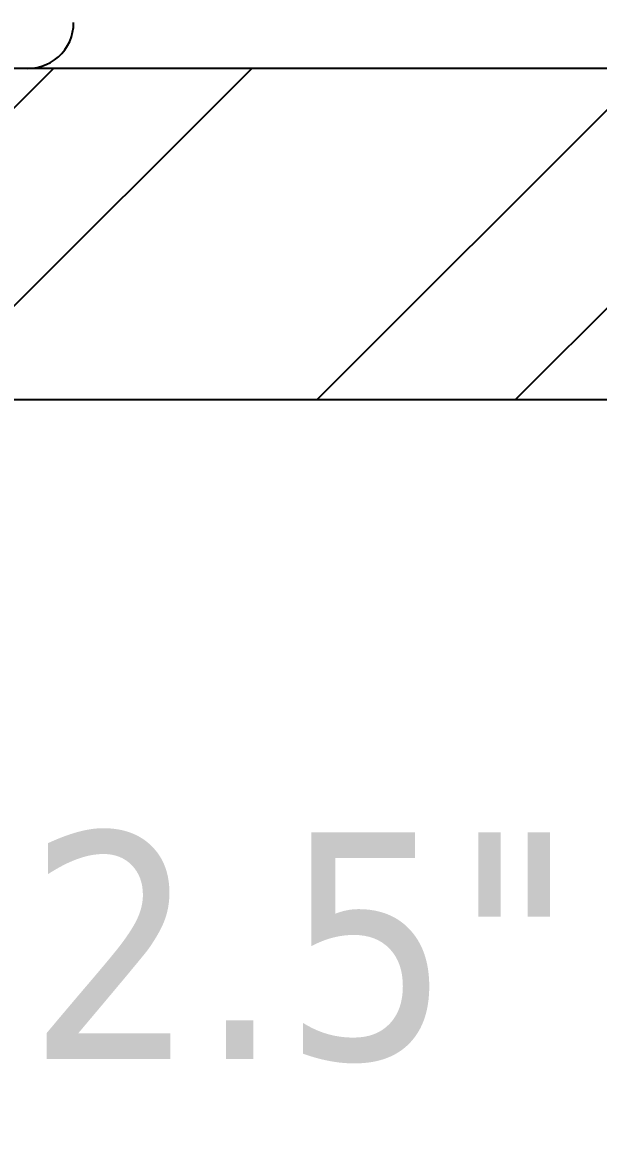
# Model space of a CAD drawing. Header units: inches. Extents: x 10 to 190, y 5 to 37.
# Drawn here: x 99.025 to 99.897, y 24.245 to 25.958 of the extents above; entities that cross this region are included whole.
import ezdxf
from ezdxf import colors
from ezdxf.entities.mleader import LeaderData, LeaderLine
from ezdxf.math import Vec2, Vec3

# ---------------------------------------------------------------- set-up
doc = ezdxf.new("R2010")
doc.units = ezdxf.units.IN
doc.header["$MEASUREMENT"] = 0
doc.styles.add('Tahoma', font='tahoma.ttf')

msp = doc.modelspace()

# ---------------------------------------------------------------- hatches: boundary and pattern name
at = {"true_color": 0x939598}
h = msp.add_hatch(dxfattribs=at)
h.set_pattern_fill('ANSI32', color=252, scale=1.7)
h.set_pattern_definition([(45, (112.7591, -4.6004), (-0.45078, 0.45078), []), (45, (113.0596, -4.6004), (-0.45078, 0.45078), [])])
edge = h.paths.add_edge_path()
edge.add_arc((101.8328, 27.6684), 6.7609, 195.2583, 199.72383)
edge.add_line((95.4686, 25.3867), (108.197, 25.3867))
edge.add_arc((101.8328, 27.6684), 6.7609, 340.27617, 344.7417)
edge.add_line((108.3554, 25.8891), (95.3103, 25.8891))

# ---------------------------------------------------------------- linework, layer by layer
msp.add_line((97.756, 25.8891), (99.025, 25.8891))
for points in [[(95.3103, 25.8891), (108.3554, 25.8891)], [(95.4686, 25.3867), (108.197, 25.3867)]]:
    msp.add_lwpolyline(points)
msp.add_circle((101.8328, 27.6684), 6.7609)
msp.add_arc((99.0335, 25.9573), 0.0687, 262.9313, 0.5668)

# ---------------------------------------------------------------- texts
at = {"insert": (99.0316, 24.7303), "char_height": 0.34375, "attachment_point": 1, "style": 'Tahoma'}
msp.add_mtext('\\A1;2.5" MIN. EMBED.', dxfattribs=at)

# ---------------------------------------------------------------- leaders
ml = msp.add_multileader_mtext('Standard')
ml.set_content('ROOF DECK / MEMBRANE', color=256, style='Tahoma')
ml.set_leader_properties()
ml.build(insert=Vec2(0, 0))
ml.multileader.update_dxf_attribs({"dogleg_length": 0.36, "arrow_head_size": 0.3438, "scale": 4})
ctx = ml.context
ctx.base_point, ctx.scale, ctx.char_height, ctx.arrow_head_size, ctx.landing_gap_size, ctx.plane_origin = Vec3(69.7526, 25.4308), 4, 0.34375, 0.3438, 0.495, Vec3(65.8211, 17.1996)
notes = []
notes.append((ctx, [(0, (1, 1, 0), (67.6467, 25.4308), (1, 0), 2.1059, [(0, [(63.9524, 24.5286)], 0, [])])]))
ctx.mtext.insert, ctx.mtext.width, ctx.mtext.flow_direction = Vec3(70.2476, 25.6401), 8.692227, 5
for ctx, leaders in notes:
    for number, flags, end, landing, length, lines in leaders:
        leader = LeaderData()
        leader.index, (leader.has_last_leader_line, leader.has_dogleg_vector, leader.attachment_direction) = number, flags
        leader.last_leader_point, leader.dogleg_vector, leader.dogleg_length = Vec3(end), Vec3(landing), length
        for number, points, colour, breaks in lines:
            line = LeaderLine()
            line.index, line.vertices, line.color, line.breaks = number, Vec3.list(points), colors.encode_raw_color(colour), breaks
            leader.lines.append(line)
        ctx.leaders.append(leader)

doc.saveas('drawing.dxf')
